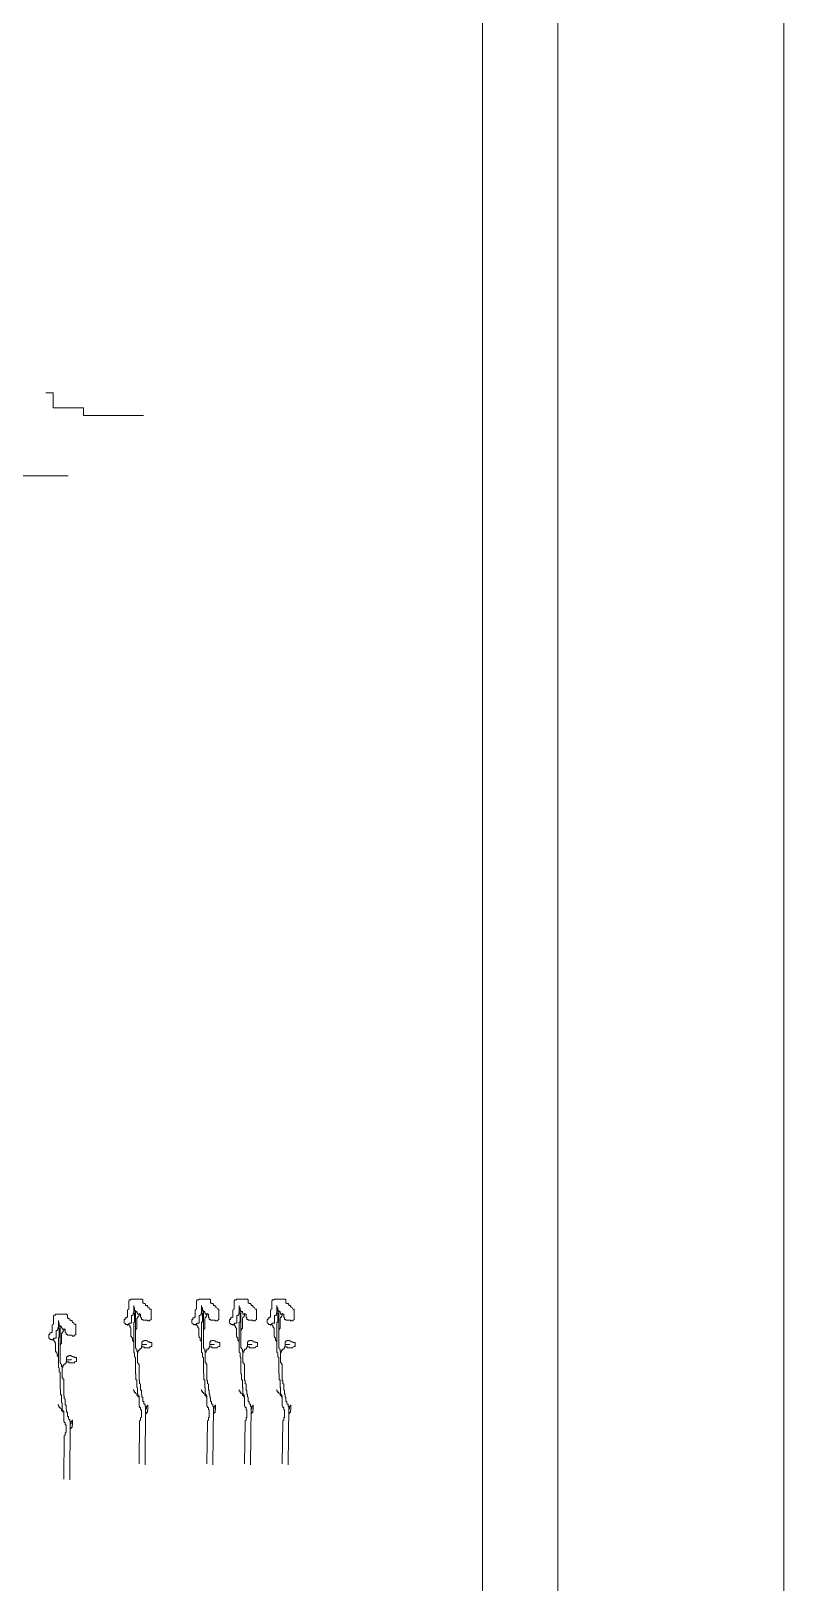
# Model space of a CAD drawing. Header units: millimetres. Extents: x 71641 to 191108, y -23091 to 29972.
# Drawn here: x 158841.3 to 158870.3, y -16706.2 to -16646.5 of the extents above; entities that cross this region are included whole.
import ezdxf

# ---------------------------------------------------------------- set-up
doc = ezdxf.new("R2010")
doc.units = ezdxf.units.MM
doc.layers.add('8', color=8, linetype='Continuous', lineweight=0)

msp = doc.modelspace()

# ---------------------------------------------------------------- linework, layer by layer
at = {"layer": '8'}
for p, q in [((158870.264, -16773.503), (158870.264, -16600.817)), ((158861.567, -16764.806), (158861.567, -16609.514)), ((158858.668, -16761.907), (158858.668, -16612.413)), ((158845.24, -16695.635), (158845.24, -16695.565)), ((158845.275, -16695.67), (158845.24, -16695.635)), ((158845.275, -16695.758), (158845.275, -16695.67)), ((158845.31, -16695.758), (158845.275, -16695.758)), ((158845.31, -16697.195), (158845.31, -16695.758)), ((158847.849, -16695.635), (158847.849, -16695.565)), ((158847.884, -16695.67), (158847.849, -16695.635)), ((158847.884, -16695.758), (158847.884, -16695.67)), ((158847.919, -16695.758), (158847.884, -16695.758)), ((158847.919, -16697.195), (158847.919, -16695.758)), ((158849.298, -16695.635), (158849.298, -16695.565)), ((158849.333, -16695.67), (158849.298, -16695.635)), ((158849.333, -16695.758), (158849.333, -16695.67)), ((158849.368, -16695.758), (158849.333, -16695.758)), ((158849.368, -16697.195), (158849.368, -16695.758)), ((158850.748, -16695.635), (158850.748, -16695.565)), ((158850.783, -16695.67), (158850.748, -16695.635)), ((158850.783, -16695.758), (158850.783, -16695.67)), ((158850.818, -16695.758), (158850.783, -16695.758)), ((158850.818, -16697.195), (158850.818, -16695.758)), ((158842.341, -16696.215), (158842.341, -16696.145)), ((158842.376, -16696.25), (158842.341, -16696.215)), ((158842.376, -16696.338), (158842.376, -16696.25)), ((158842.411, -16696.338), (158842.376, -16696.338)), ((158842.411, -16697.775), (158842.411, -16696.338)), ((158845.047, -16696.301), (158845.012, -16696.301)), ((158845.047, -16696.301), (158845.047, -16696.249)), ((158845.064, -16696.266), (158845.047, -16696.266)), ((158845.047, -16696.266), (158845.047, -16696.301)), ((158845.064, -16696.301), (158845.047, -16696.301)), ((158845.152, -16696.249), (158845.064, -16696.249)), ((158845.064, -16696.249), (158845.064, -16696.266)), ((158845.064, -16696.354), (158845.064, -16696.301)), ((158845.099, -16696.354), (158845.064, -16696.354)), ((158845.099, -16696.424), (158845.099, -16696.354)), ((158845.187, -16695.951), (158845.152, -16695.951)), ((158845.152, -16695.951), (158845.152, -16696.249)), ((158845.222, -16695.933), (158845.187, -16695.933)), ((158845.187, -16695.933), (158845.187, -16695.951)), ((158845.24, -16695.845), (158845.222, -16695.845)), ((158845.222, -16695.845), (158845.222, -16695.933)), ((158845.275, -16695.881), (158845.24, -16695.845)), ((158845.24, -16697.371), (158845.24, -16696.214)), ((158845.24, -16696.214), (158845.275, -16696.214)), ((158845.275, -16696.214), (158845.275, -16695.881)), ((158845.362, -16696.073), (158845.38, -16696.038)), ((158845.362, -16696.442), (158845.362, -16696.073)), ((158845.38, -16696.038), (158845.38, -16696.021)), ((158845.38, -16696.021), (158845.415, -16696.021)), ((158845.415, -16695.986), (158845.45, -16695.951)), ((158845.415, -16696.021), (158845.415, -16695.986)), ((158845.45, -16695.951), (158845.45, -16695.881)), ((158845.45, -16695.881), (158845.468, -16695.881)), ((158847.656, -16696.301), (158847.621, -16696.301)), ((158847.656, -16696.301), (158847.656, -16696.249)), ((158847.673, -16696.266), (158847.656, -16696.266)), ((158847.656, -16696.266), (158847.656, -16696.301)), ((158847.673, -16696.301), (158847.656, -16696.301)), ((158847.761, -16696.249), (158847.673, -16696.249)), ((158847.673, -16696.249), (158847.673, -16696.266)), ((158847.673, -16696.354), (158847.673, -16696.301)), ((158847.708, -16696.354), (158847.673, -16696.354)), ((158847.708, -16696.424), (158847.708, -16696.354)), ((158847.796, -16695.951), (158847.761, -16695.951)), ((158847.761, -16695.951), (158847.761, -16696.249)), ((158847.831, -16695.933), (158847.796, -16695.933)), ((158847.796, -16695.933), (158847.796, -16695.951)), ((158847.849, -16695.845), (158847.831, -16695.845)), ((158847.831, -16695.845), (158847.831, -16695.933)), ((158847.884, -16695.881), (158847.849, -16695.845)), ((158847.849, -16697.371), (158847.849, -16696.214)), ((158847.849, -16696.214), (158847.884, -16696.214)), ((158847.884, -16696.214), (158847.884, -16695.881)), ((158847.971, -16696.073), (158847.989, -16696.038)), ((158847.971, -16696.442), (158847.971, -16696.073)), ((158847.989, -16696.038), (158847.989, -16696.021)), ((158847.989, -16696.021), (158848.024, -16696.021)), ((158848.024, -16695.986), (158848.059, -16695.951)), ((158848.024, -16696.021), (158848.024, -16695.986)), ((158848.059, -16695.951), (158848.059, -16695.881)), ((158848.059, -16695.881), (158848.077, -16695.881)), ((158849.105, -16696.301), (158849.07, -16696.301)), ((158849.105, -16696.301), (158849.105, -16696.249)), ((158849.123, -16696.266), (158849.105, -16696.266)), ((158849.105, -16696.266), (158849.105, -16696.301)), ((158849.123, -16696.301), (158849.105, -16696.301)), ((158849.211, -16696.249), (158849.123, -16696.249)), ((158849.123, -16696.249), (158849.123, -16696.266)), ((158849.123, -16696.354), (158849.123, -16696.301)), ((158849.158, -16696.354), (158849.123, -16696.354)), ((158849.158, -16696.424), (158849.158, -16696.354)), ((158849.246, -16695.951), (158849.211, -16695.951)), ((158849.211, -16695.951), (158849.211, -16696.249)), ((158849.281, -16695.933), (158849.246, -16695.933)), ((158849.246, -16695.933), (158849.246, -16695.951)), ((158849.298, -16695.845), (158849.281, -16695.845)), ((158849.281, -16695.845), (158849.281, -16695.933)), ((158849.333, -16695.881), (158849.298, -16695.845)), ((158849.298, -16697.371), (158849.298, -16696.214)), ((158849.298, -16696.214), (158849.333, -16696.214)), ((158849.333, -16696.214), (158849.333, -16695.881)), ((158849.421, -16696.073), (158849.438, -16696.038)), ((158849.421, -16696.442), (158849.421, -16696.073)), ((158849.438, -16696.038), (158849.438, -16696.021)), ((158849.438, -16696.021), (158849.474, -16696.021)), ((158849.474, -16695.986), (158849.509, -16695.951)), ((158849.474, -16696.021), (158849.474, -16695.986)), ((158849.509, -16695.951), (158849.509, -16695.881)), ((158849.509, -16695.881), (158849.526, -16695.881)), ((158850.555, -16696.301), (158850.52, -16696.301)), ((158850.555, -16696.301), (158850.555, -16696.249)), ((158850.572, -16696.266), (158850.555, -16696.266)), ((158850.555, -16696.266), (158850.555, -16696.301)), ((158850.572, -16696.301), (158850.555, -16696.301)), ((158850.66, -16696.249), (158850.572, -16696.249)), ((158850.572, -16696.249), (158850.572, -16696.266)), ((158850.572, -16696.354), (158850.572, -16696.301)), ((158850.607, -16696.354), (158850.572, -16696.354)), ((158850.607, -16696.424), (158850.607, -16696.354)), ((158850.695, -16695.951), (158850.66, -16695.951)), ((158850.66, -16695.951), (158850.66, -16696.249)), ((158850.73, -16695.933), (158850.695, -16695.933)), ((158850.695, -16695.933), (158850.695, -16695.951)), ((158850.748, -16695.845), (158850.73, -16695.845)), ((158850.73, -16695.845), (158850.73, -16695.933)), ((158850.783, -16695.881), (158850.748, -16695.845)), ((158850.748, -16697.371), (158850.748, -16696.214)), ((158850.748, -16696.214), (158850.783, -16696.214)), ((158850.783, -16696.214), (158850.783, -16695.881)), ((158850.87, -16696.073), (158850.888, -16696.038)), ((158850.87, -16696.442), (158850.87, -16696.073)), ((158850.888, -16696.038), (158850.888, -16696.021)), ((158850.888, -16696.021), (158850.923, -16696.021)), ((158850.923, -16695.986), (158850.958, -16695.951)), ((158850.923, -16696.021), (158850.923, -16695.986)), ((158850.958, -16695.951), (158850.958, -16695.881)), ((158850.958, -16695.881), (158850.976, -16695.881)), ((158842.148, -16696.881), (158842.113, -16696.881)), ((158842.148, -16696.881), (158842.148, -16696.829)), ((158842.165, -16696.846), (158842.148, -16696.846)), ((158842.148, -16696.846), (158842.148, -16696.881)), ((158842.165, -16696.881), (158842.148, -16696.881)), ((158842.253, -16696.829), (158842.165, -16696.829)), ((158842.165, -16696.829), (158842.165, -16696.846)), ((158842.165, -16696.934), (158842.165, -16696.881)), ((158842.2, -16696.934), (158842.165, -16696.934)), ((158842.2, -16697.004), (158842.2, -16696.934)), ((158842.288, -16696.53), (158842.253, -16696.53)), ((158842.253, -16696.53), (158842.253, -16696.829)), ((158842.323, -16696.513), (158842.288, -16696.513)), ((158842.288, -16696.513), (158842.288, -16696.53)), ((158842.341, -16696.425), (158842.323, -16696.425)), ((158842.323, -16696.425), (158842.323, -16696.513)), ((158842.376, -16696.46), (158842.341, -16696.425)), ((158842.341, -16697.951), (158842.341, -16696.793)), ((158842.341, -16696.793), (158842.376, -16696.793)), ((158842.376, -16696.793), (158842.376, -16696.46)), ((158842.463, -16696.653), (158842.481, -16696.618)), ((158842.463, -16697.021), (158842.463, -16696.653)), ((158842.481, -16696.618), (158842.481, -16696.601)), ((158842.481, -16696.601), (158842.516, -16696.601)), ((158842.516, -16696.566), (158842.551, -16696.53)), ((158842.516, -16696.601), (158842.516, -16696.566)), ((158842.551, -16696.53), (158842.551, -16696.46)), ((158842.551, -16696.46), (158842.569, -16696.46)), ((158845.134, -16696.424), (158845.099, -16696.424)), ((158845.134, -16696.757), (158845.134, -16696.424)), ((158845.152, -16696.757), (158845.134, -16696.757)), ((158845.152, -16696.792), (158845.152, -16696.757)), ((158845.187, -16696.827), (158845.152, -16696.792)), ((158845.187, -16696.915), (158845.187, -16696.827)), ((158845.222, -16696.915), (158845.187, -16696.915)), ((158845.222, -16696.968), (158845.222, -16696.915)), ((158845.31, -16696.652), (158845.31, -16696.512)), ((158845.31, -16696.512), (158845.327, -16696.512)), ((158845.327, -16696.477), (158845.362, -16696.442)), ((158845.327, -16696.512), (158845.327, -16696.477)), ((158847.744, -16696.424), (158847.708, -16696.424)), ((158847.744, -16696.757), (158847.744, -16696.424)), ((158847.761, -16696.757), (158847.744, -16696.757)), ((158847.761, -16696.792), (158847.761, -16696.757)), ((158847.796, -16696.827), (158847.761, -16696.792)), ((158847.796, -16696.915), (158847.796, -16696.827)), ((158847.831, -16696.915), (158847.796, -16696.915)), ((158847.831, -16696.968), (158847.831, -16696.915)), ((158847.919, -16696.652), (158847.919, -16696.512)), ((158847.919, -16696.512), (158847.936, -16696.512)), ((158847.936, -16696.477), (158847.971, -16696.442)), ((158847.936, -16696.512), (158847.936, -16696.477)), ((158849.193, -16696.424), (158849.158, -16696.424)), ((158849.193, -16696.757), (158849.193, -16696.424)), ((158849.211, -16696.757), (158849.193, -16696.757)), ((158849.211, -16696.792), (158849.211, -16696.757)), ((158849.246, -16696.827), (158849.211, -16696.792)), ((158849.246, -16696.915), (158849.246, -16696.827)), ((158849.281, -16696.915), (158849.246, -16696.915)), ((158849.281, -16696.968), (158849.281, -16696.915)), ((158849.368, -16696.652), (158849.368, -16696.512)), ((158849.368, -16696.512), (158849.386, -16696.512)), ((158849.386, -16696.477), (158849.421, -16696.442)), ((158849.386, -16696.512), (158849.386, -16696.477)), ((158850.643, -16696.424), (158850.607, -16696.424)), ((158850.643, -16696.757), (158850.643, -16696.424)), ((158850.66, -16696.757), (158850.643, -16696.757)), ((158850.66, -16696.792), (158850.66, -16696.757)), ((158850.695, -16696.827), (158850.66, -16696.792)), ((158850.695, -16696.915), (158850.695, -16696.827)), ((158850.73, -16696.915), (158850.695, -16696.915)), ((158850.73, -16696.968), (158850.73, -16696.915)), ((158850.818, -16696.652), (158850.818, -16696.512)), ((158850.818, -16696.512), (158850.835, -16696.512)), ((158850.835, -16696.477), (158850.87, -16696.442)), ((158850.835, -16696.512), (158850.835, -16696.477)), ((158842.235, -16697.004), (158842.2, -16697.004)), ((158842.235, -16697.337), (158842.235, -16697.004)), ((158842.253, -16697.337), (158842.235, -16697.337)), ((158842.253, -16697.372), (158842.253, -16697.337)), ((158842.288, -16697.407), (158842.253, -16697.372)), ((158842.288, -16697.495), (158842.288, -16697.407)), ((158842.323, -16697.495), (158842.288, -16697.495)), ((158842.323, -16697.547), (158842.323, -16697.495)), ((158842.341, -16697.547), (158842.323, -16697.547)), ((158842.341, -16697.565), (158842.341, -16697.547)), ((158842.411, -16697.232), (158842.411, -16697.091)), ((158842.411, -16697.091), (158842.428, -16697.091)), ((158842.428, -16697.056), (158842.463, -16697.021)), ((158842.428, -16697.091), (158842.428, -16697.056)), ((158845.24, -16696.968), (158845.222, -16696.968)), ((158845.24, -16696.985), (158845.24, -16696.968)), ((158845.275, -16697.388), (158845.24, -16697.371)), ((158845.275, -16697.546), (158845.275, -16697.388)), ((158845.31, -16697.564), (158845.275, -16697.546)), ((158845.327, -16697.195), (158845.31, -16697.195)), ((158845.327, -16697.231), (158845.327, -16697.195)), ((158845.362, -16697.248), (158845.327, -16697.231)), ((158845.362, -16697.336), (158845.362, -16697.248)), ((158845.38, -16697.336), (158845.362, -16697.336)), ((158845.38, -16697.774), (158845.38, -16697.336)), ((158845.415, -16697.371), (158845.415, -16697.301)), ((158845.415, -16697.301), (158845.45, -16697.301)), ((158845.45, -16697.301), (158845.45, -16697.248)), ((158845.45, -16697.248), (158845.503, -16697.248)), ((158845.503, -16697.231), (158845.538, -16697.195)), ((158845.503, -16697.248), (158845.503, -16697.231)), ((158845.538, -16697.16), (158845.555, -16697.143)), ((158845.538, -16697.195), (158845.538, -16697.16)), ((158845.555, -16697.143), (158845.555, -16697.073)), ((158845.555, -16697.073), (158845.731, -16697.073)), ((158845.731, -16697.073), (158845.731, -16697.055)), ((158847.849, -16696.968), (158847.831, -16696.968)), ((158847.849, -16696.985), (158847.849, -16696.968)), ((158847.884, -16697.388), (158847.849, -16697.371)), ((158847.884, -16697.546), (158847.884, -16697.388)), ((158847.919, -16697.564), (158847.884, -16697.546)), ((158847.936, -16697.195), (158847.919, -16697.195)), ((158847.936, -16697.231), (158847.936, -16697.195)), ((158847.971, -16697.248), (158847.936, -16697.231)), ((158847.971, -16697.336), (158847.971, -16697.248)), ((158847.989, -16697.336), (158847.971, -16697.336)), ((158847.989, -16697.774), (158847.989, -16697.336)), ((158848.024, -16697.371), (158848.024, -16697.301)), ((158848.024, -16697.301), (158848.059, -16697.301)), ((158848.059, -16697.301), (158848.059, -16697.248)), ((158848.059, -16697.248), (158848.112, -16697.248)), ((158848.112, -16697.231), (158848.147, -16697.195)), ((158848.112, -16697.248), (158848.112, -16697.231)), ((158848.147, -16697.16), (158848.164, -16697.143)), ((158848.147, -16697.195), (158848.147, -16697.16)), ((158848.164, -16697.143), (158848.164, -16697.073)), ((158848.164, -16697.073), (158848.34, -16697.073)), ((158848.34, -16697.073), (158848.34, -16697.055)), ((158849.298, -16696.968), (158849.281, -16696.968)), ((158849.298, -16696.985), (158849.298, -16696.968)), ((158849.333, -16697.388), (158849.298, -16697.371)), ((158849.333, -16697.546), (158849.333, -16697.388)), ((158849.368, -16697.564), (158849.333, -16697.546)), ((158849.386, -16697.195), (158849.368, -16697.195)), ((158849.386, -16697.231), (158849.386, -16697.195)), ((158849.421, -16697.248), (158849.386, -16697.231)), ((158849.421, -16697.336), (158849.421, -16697.248)), ((158849.438, -16697.336), (158849.421, -16697.336)), ((158849.438, -16697.774), (158849.438, -16697.336)), ((158849.474, -16697.371), (158849.474, -16697.301)), ((158849.474, -16697.301), (158849.509, -16697.301)), ((158849.509, -16697.301), (158849.509, -16697.248)), ((158849.509, -16697.248), (158849.561, -16697.248)), ((158849.561, -16697.231), (158849.596, -16697.195)), ((158849.561, -16697.248), (158849.561, -16697.231)), ((158849.596, -16697.16), (158849.614, -16697.143)), ((158849.596, -16697.195), (158849.596, -16697.16)), ((158849.614, -16697.143), (158849.614, -16697.073)), ((158849.614, -16697.073), (158849.789, -16697.073)), ((158849.789, -16697.073), (158849.789, -16697.055)), ((158850.748, -16696.968), (158850.73, -16696.968)), ((158850.748, -16696.985), (158850.748, -16696.968)), ((158850.783, -16697.388), (158850.748, -16697.371)), ((158850.783, -16697.546), (158850.783, -16697.388)), ((158850.818, -16697.564), (158850.783, -16697.546)), ((158850.835, -16697.195), (158850.818, -16697.195)), ((158850.835, -16697.231), (158850.835, -16697.195)), ((158850.87, -16697.248), (158850.835, -16697.231)), ((158850.87, -16697.336), (158850.87, -16697.248)), ((158850.888, -16697.336), (158850.87, -16697.336)), ((158850.888, -16697.774), (158850.888, -16697.336)), ((158850.923, -16697.371), (158850.923, -16697.301)), ((158850.923, -16697.301), (158850.958, -16697.301)), ((158850.958, -16697.301), (158850.958, -16697.248)), ((158850.958, -16697.248), (158851.011, -16697.248)), ((158851.011, -16697.231), (158851.046, -16697.195)), ((158851.011, -16697.248), (158851.011, -16697.231)), ((158851.046, -16697.16), (158851.063, -16697.143)), ((158851.046, -16697.195), (158851.046, -16697.16)), ((158851.063, -16697.143), (158851.063, -16697.073)), ((158851.063, -16697.073), (158851.239, -16697.073)), ((158851.239, -16697.073), (158851.239, -16697.055)), ((158842.376, -16697.968), (158842.341, -16697.951)), ((158842.376, -16698.126), (158842.376, -16697.968)), ((158842.411, -16698.143), (158842.376, -16698.126)), ((158842.428, -16697.775), (158842.411, -16697.775)), ((158842.411, -16698.775), (158842.411, -16698.143)), ((158842.428, -16697.81), (158842.428, -16697.775)), ((158842.463, -16697.828), (158842.428, -16697.81)), ((158842.463, -16697.916), (158842.463, -16697.828)), ((158842.481, -16697.916), (158842.463, -16697.916)), ((158842.481, -16698.354), (158842.481, -16697.916)), ((158842.516, -16697.951), (158842.516, -16697.88)), ((158842.516, -16697.88), (158842.551, -16697.88)), ((158842.551, -16697.88), (158842.551, -16697.828)), ((158842.551, -16697.828), (158842.604, -16697.828)), ((158842.604, -16697.81), (158842.639, -16697.775)), ((158842.604, -16697.828), (158842.604, -16697.81)), ((158842.639, -16697.74), (158842.656, -16697.723)), ((158842.639, -16697.775), (158842.639, -16697.74)), ((158842.656, -16697.723), (158842.656, -16697.653)), ((158842.656, -16697.653), (158842.832, -16697.653)), ((158842.832, -16697.653), (158842.832, -16697.635)), ((158845.31, -16698.195), (158845.31, -16697.564)), ((158845.415, -16697.774), (158845.38, -16697.774)), ((158845.415, -16697.827), (158845.415, -16697.774)), ((158845.45, -16697.827), (158845.415, -16697.827)), ((158845.45, -16698.458), (158845.45, -16697.827)), ((158847.919, -16698.195), (158847.919, -16697.564)), ((158848.024, -16697.774), (158847.989, -16697.774)), ((158848.024, -16697.827), (158848.024, -16697.774)), ((158848.059, -16697.827), (158848.024, -16697.827)), ((158848.059, -16698.458), (158848.059, -16697.827)), ((158849.368, -16698.195), (158849.368, -16697.564)), ((158849.474, -16697.774), (158849.438, -16697.774)), ((158849.474, -16697.827), (158849.474, -16697.774)), ((158849.509, -16697.827), (158849.474, -16697.827)), ((158849.509, -16698.458), (158849.509, -16697.827)), ((158850.818, -16698.195), (158850.818, -16697.564)), ((158850.923, -16697.774), (158850.888, -16697.774)), ((158850.923, -16697.827), (158850.923, -16697.774)), ((158850.958, -16697.827), (158850.923, -16697.827)), ((158850.958, -16698.458), (158850.958, -16697.827)), ((158842.516, -16698.354), (158842.481, -16698.354)), ((158842.516, -16698.406), (158842.516, -16698.354)), ((158842.551, -16698.406), (158842.516, -16698.406)), ((158842.551, -16699.038), (158842.551, -16698.406)), ((158845.327, -16698.195), (158845.31, -16698.195)), ((158845.327, -16698.423), (158845.327, -16698.195)), ((158845.362, -16698.423), (158845.327, -16698.423)), ((158845.362, -16698.721), (158845.362, -16698.423)), ((158845.38, -16698.738), (158845.362, -16698.721)), ((158845.38, -16698.949), (158845.38, -16698.738)), ((158845.468, -16698.458), (158845.45, -16698.458)), ((158845.468, -16698.563), (158845.468, -16698.458)), ((158845.503, -16698.598), (158845.468, -16698.563)), ((158845.503, -16698.826), (158845.503, -16698.598)), ((158847.936, -16698.195), (158847.919, -16698.195)), ((158847.936, -16698.423), (158847.936, -16698.195)), ((158847.971, -16698.423), (158847.936, -16698.423)), ((158847.971, -16698.721), (158847.971, -16698.423)), ((158847.989, -16698.738), (158847.971, -16698.721)), ((158847.989, -16698.949), (158847.989, -16698.738)), ((158848.077, -16698.458), (158848.059, -16698.458)), ((158848.077, -16698.563), (158848.077, -16698.458)), ((158848.112, -16698.598), (158848.077, -16698.563)), ((158848.112, -16698.826), (158848.112, -16698.598)), ((158849.386, -16698.195), (158849.368, -16698.195)), ((158849.386, -16698.423), (158849.386, -16698.195)), ((158849.421, -16698.423), (158849.386, -16698.423)), ((158849.421, -16698.721), (158849.421, -16698.423)), ((158849.438, -16698.738), (158849.421, -16698.721)), ((158849.438, -16698.949), (158849.438, -16698.738)), ((158849.526, -16698.458), (158849.509, -16698.458)), ((158849.526, -16698.563), (158849.526, -16698.458)), ((158849.561, -16698.598), (158849.526, -16698.563)), ((158849.561, -16698.826), (158849.561, -16698.598)), ((158850.835, -16698.195), (158850.818, -16698.195)), ((158850.835, -16698.423), (158850.835, -16698.195)), ((158850.87, -16698.423), (158850.835, -16698.423)), ((158850.87, -16698.721), (158850.87, -16698.423)), ((158850.888, -16698.738), (158850.87, -16698.721)), ((158850.888, -16698.949), (158850.888, -16698.738)), ((158850.976, -16698.458), (158850.958, -16698.458)), ((158850.976, -16698.563), (158850.976, -16698.458)), ((158851.011, -16698.598), (158850.976, -16698.563)), ((158851.011, -16698.826), (158851.011, -16698.598)), ((158842.428, -16698.775), (158842.411, -16698.775)), ((158842.428, -16699.003), (158842.428, -16698.775)), ((158842.463, -16699.003), (158842.428, -16699.003)), ((158842.463, -16699.301), (158842.463, -16699.003)), ((158842.481, -16699.318), (158842.463, -16699.301)), ((158842.481, -16699.529), (158842.481, -16699.318)), ((158842.569, -16699.038), (158842.551, -16699.038)), ((158842.569, -16699.143), (158842.569, -16699.038)), ((158842.604, -16699.178), (158842.569, -16699.143)), ((158842.604, -16699.406), (158842.604, -16699.178)), ((158845.24, -16698.809), (158845.222, -16698.809)), ((158845.24, -16698.861), (158845.24, -16698.809)), ((158845.275, -16698.861), (158845.24, -16698.861)), ((158845.275, -16698.914), (158845.275, -16698.861)), ((158845.31, -16698.914), (158845.275, -16698.914)), ((158845.31, -16698.949), (158845.31, -16698.914)), ((158845.327, -16698.949), (158845.31, -16698.949)), ((158845.362, -16698.966), (158845.327, -16698.949)), ((158845.362, -16699.036), (158845.362, -16698.966)), ((158845.38, -16699.036), (158845.362, -16699.036)), ((158845.415, -16699.001), (158845.38, -16698.949)), ((158845.415, -16699.054), (158845.38, -16699.036)), ((158845.415, -16699.036), (158845.415, -16699.001)), ((158845.45, -16699.054), (158845.415, -16699.036)), ((158845.415, -16699.089), (158845.415, -16699.054)), ((158845.45, -16699.44), (158845.45, -16699.054)), ((158845.538, -16698.826), (158845.503, -16698.826)), ((158845.538, -16698.966), (158845.538, -16698.826)), ((158845.555, -16699.001), (158845.538, -16698.966)), ((158845.555, -16699.089), (158845.555, -16699.001)), ((158845.59, -16699.089), (158845.555, -16699.089)), ((158845.59, -16699.264), (158845.59, -16699.089)), ((158845.625, -16699.264), (158845.59, -16699.264)), ((158845.625, -16699.352), (158845.625, -16699.264)), ((158847.849, -16698.809), (158847.831, -16698.809)), ((158847.849, -16698.861), (158847.849, -16698.809)), ((158847.884, -16698.861), (158847.849, -16698.861)), ((158847.884, -16698.914), (158847.884, -16698.861)), ((158847.919, -16698.914), (158847.884, -16698.914)), ((158847.919, -16698.949), (158847.919, -16698.914)), ((158847.936, -16698.949), (158847.919, -16698.949)), ((158847.971, -16698.966), (158847.936, -16698.949)), ((158847.971, -16699.036), (158847.971, -16698.966)), ((158847.989, -16699.036), (158847.971, -16699.036)), ((158848.024, -16699.001), (158847.989, -16698.949)), ((158848.024, -16699.054), (158847.989, -16699.036)), ((158848.024, -16699.036), (158848.024, -16699.001)), ((158848.059, -16699.054), (158848.024, -16699.036)), ((158848.024, -16699.089), (158848.024, -16699.054)), ((158848.059, -16699.44), (158848.059, -16699.054)), ((158848.147, -16698.826), (158848.112, -16698.826)), ((158848.147, -16698.966), (158848.147, -16698.826)), ((158848.164, -16699.001), (158848.147, -16698.966)), ((158848.164, -16699.089), (158848.164, -16699.001)), ((158848.199, -16699.089), (158848.164, -16699.089)), ((158848.199, -16699.264), (158848.199, -16699.089)), ((158848.234, -16699.264), (158848.199, -16699.264)), ((158848.234, -16699.352), (158848.234, -16699.264)), ((158849.298, -16698.809), (158849.281, -16698.809)), ((158849.298, -16698.861), (158849.298, -16698.809)), ((158849.333, -16698.861), (158849.298, -16698.861)), ((158849.333, -16698.914), (158849.333, -16698.861)), ((158849.368, -16698.914), (158849.333, -16698.914)), ((158849.368, -16698.949), (158849.368, -16698.914)), ((158849.386, -16698.949), (158849.368, -16698.949)), ((158849.421, -16698.966), (158849.386, -16698.949)), ((158849.421, -16699.036), (158849.421, -16698.966)), ((158849.438, -16699.036), (158849.421, -16699.036)), ((158849.474, -16699.001), (158849.438, -16698.949)), ((158849.474, -16699.054), (158849.438, -16699.036)), ((158849.474, -16699.036), (158849.474, -16699.001)), ((158849.509, -16699.054), (158849.474, -16699.036)), ((158849.474, -16699.089), (158849.474, -16699.054)), ((158849.509, -16699.44), (158849.509, -16699.054)), ((158849.596, -16698.826), (158849.561, -16698.826)), ((158849.596, -16698.966), (158849.596, -16698.826)), ((158849.614, -16699.001), (158849.596, -16698.966)), ((158849.614, -16699.089), (158849.614, -16699.001)), ((158849.649, -16699.089), (158849.614, -16699.089)), ((158849.649, -16699.264), (158849.649, -16699.089)), ((158849.684, -16699.264), (158849.649, -16699.264)), ((158849.684, -16699.352), (158849.684, -16699.264)), ((158850.748, -16698.809), (158850.73, -16698.809)), ((158850.748, -16698.861), (158850.748, -16698.809)), ((158850.783, -16698.861), (158850.748, -16698.861)), ((158850.783, -16698.914), (158850.783, -16698.861)), ((158850.818, -16698.914), (158850.783, -16698.914)), ((158850.818, -16698.949), (158850.818, -16698.914)), ((158850.835, -16698.949), (158850.818, -16698.949)), ((158850.87, -16698.966), (158850.835, -16698.949)), ((158850.87, -16699.036), (158850.87, -16698.966)), ((158850.888, -16699.036), (158850.87, -16699.036)), ((158850.923, -16699.001), (158850.888, -16698.949)), ((158850.923, -16699.054), (158850.888, -16699.036)), ((158850.923, -16699.036), (158850.923, -16699.001)), ((158850.958, -16699.054), (158850.923, -16699.036)), ((158850.923, -16699.089), (158850.923, -16699.054)), ((158850.958, -16699.44), (158850.958, -16699.054)), ((158851.046, -16698.826), (158851.011, -16698.826)), ((158851.046, -16698.966), (158851.046, -16698.826)), ((158851.063, -16699.001), (158851.046, -16698.966)), ((158851.063, -16699.089), (158851.063, -16699.001)), ((158851.098, -16699.089), (158851.063, -16699.089)), ((158851.098, -16699.264), (158851.098, -16699.089)), ((158851.133, -16699.264), (158851.098, -16699.264)), ((158851.133, -16699.352), (158851.133, -16699.264)), ((158842.341, -16699.388), (158842.323, -16699.388)), ((158842.341, -16699.441), (158842.341, -16699.388)), ((158842.376, -16699.441), (158842.341, -16699.441)), ((158842.376, -16699.494), (158842.376, -16699.441)), ((158842.411, -16699.494), (158842.376, -16699.494)), ((158842.411, -16699.529), (158842.411, -16699.494)), ((158842.428, -16699.529), (158842.411, -16699.529)), ((158842.463, -16699.546), (158842.428, -16699.529)), ((158842.463, -16699.616), (158842.463, -16699.546)), ((158842.481, -16699.616), (158842.463, -16699.616)), ((158842.516, -16699.581), (158842.481, -16699.529)), ((158842.516, -16699.634), (158842.481, -16699.616)), ((158842.516, -16699.616), (158842.516, -16699.581)), ((158842.551, -16699.634), (158842.516, -16699.616)), ((158842.516, -16699.669), (158842.516, -16699.634)), ((158842.551, -16700.02), (158842.551, -16699.634)), ((158842.639, -16699.406), (158842.604, -16699.406)), ((158842.639, -16699.546), (158842.639, -16699.406)), ((158842.656, -16699.581), (158842.639, -16699.546)), ((158842.656, -16699.669), (158842.656, -16699.581)), ((158842.691, -16699.669), (158842.656, -16699.669)), ((158842.691, -16699.844), (158842.691, -16699.669)), ((158842.726, -16699.844), (158842.691, -16699.844)), ((158842.726, -16699.932), (158842.726, -16699.844)), ((158842.744, -16699.932), (158842.726, -16699.932)), ((158842.744, -16699.949), (158842.744, -16699.932)), ((158845.468, -16699.457), (158845.45, -16699.44)), ((158845.468, -16699.492), (158845.468, -16699.457)), ((158845.503, -16699.492), (158845.468, -16699.492)), ((158845.503, -16699.58), (158845.503, -16699.492)), ((158845.538, -16699.58), (158845.503, -16699.58)), ((158845.503, -16699.896), (158845.538, -16699.861)), ((158845.503, -16699.983), (158845.503, -16699.896)), ((158845.538, -16699.861), (158845.538, -16699.58)), ((158845.643, -16699.352), (158845.625, -16699.352)), ((158845.643, -16699.37), (158845.643, -16699.352)), ((158845.678, -16699.37), (158845.643, -16699.37)), ((158845.678, -16699.457), (158845.678, -16699.37)), ((158845.678, -16701.702), (158845.695, -16699.457)), ((158845.695, -16699.457), (158845.678, -16699.457)), ((158845.695, -16699.545), (158845.731, -16699.545)), ((158845.731, -16699.72), (158845.695, -16699.72)), ((158845.695, -16699.72), (158845.695, -16699.755)), ((158845.731, -16699.545), (158845.731, -16699.44)), ((158845.731, -16699.44), (158845.766, -16699.44)), ((158845.766, -16699.685), (158845.731, -16699.685)), ((158845.731, -16699.685), (158845.731, -16699.72)), ((158845.766, -16699.44), (158845.766, -16699.405)), ((158845.766, -16699.405), (158845.783, -16699.405)), ((158845.783, -16699.598), (158845.766, -16699.598)), ((158845.766, -16699.598), (158845.766, -16699.685)), ((158845.783, -16699.405), (158845.783, -16699.598)), ((158848.077, -16699.457), (158848.059, -16699.44)), ((158848.077, -16699.492), (158848.077, -16699.457)), ((158848.112, -16699.492), (158848.077, -16699.492)), ((158848.112, -16699.58), (158848.112, -16699.492)), ((158848.147, -16699.58), (158848.112, -16699.58)), ((158848.112, -16699.896), (158848.147, -16699.861)), ((158848.112, -16699.983), (158848.112, -16699.896)), ((158848.147, -16699.861), (158848.147, -16699.58)), ((158848.252, -16699.352), (158848.234, -16699.352)), ((158848.252, -16699.37), (158848.252, -16699.352)), ((158848.287, -16699.37), (158848.252, -16699.37)), ((158848.287, -16699.457), (158848.287, -16699.37)), ((158848.287, -16701.702), (158848.305, -16699.457)), ((158848.305, -16699.457), (158848.287, -16699.457)), ((158848.305, -16699.545), (158848.34, -16699.545)), ((158848.34, -16699.72), (158848.305, -16699.72)), ((158848.305, -16699.72), (158848.305, -16699.755)), ((158848.34, -16699.545), (158848.34, -16699.44)), ((158848.34, -16699.44), (158848.375, -16699.44)), ((158848.375, -16699.685), (158848.34, -16699.685)), ((158848.34, -16699.685), (158848.34, -16699.72)), ((158848.375, -16699.44), (158848.375, -16699.405)), ((158848.375, -16699.405), (158848.392, -16699.405)), ((158848.392, -16699.598), (158848.375, -16699.598)), ((158848.375, -16699.598), (158848.375, -16699.685)), ((158848.392, -16699.405), (158848.392, -16699.598)), ((158849.526, -16699.457), (158849.509, -16699.44)), ((158849.526, -16699.492), (158849.526, -16699.457)), ((158849.561, -16699.492), (158849.526, -16699.492)), ((158849.561, -16699.58), (158849.561, -16699.492)), ((158849.596, -16699.58), (158849.561, -16699.58)), ((158849.561, -16699.896), (158849.596, -16699.861)), ((158849.561, -16699.983), (158849.561, -16699.896)), ((158849.596, -16699.861), (158849.596, -16699.58)), ((158849.701, -16699.352), (158849.684, -16699.352)), ((158849.701, -16699.37), (158849.701, -16699.352)), ((158849.737, -16699.37), (158849.701, -16699.37)), ((158849.737, -16699.457), (158849.737, -16699.37)), ((158849.737, -16701.702), (158849.754, -16699.457)), ((158849.754, -16699.457), (158849.737, -16699.457)), ((158849.754, -16699.545), (158849.789, -16699.545)), ((158849.789, -16699.72), (158849.754, -16699.72)), ((158849.754, -16699.72), (158849.754, -16699.755)), ((158849.789, -16699.545), (158849.789, -16699.44)), ((158849.789, -16699.44), (158849.824, -16699.44)), ((158849.824, -16699.685), (158849.789, -16699.685)), ((158849.789, -16699.685), (158849.789, -16699.72)), ((158849.824, -16699.44), (158849.824, -16699.405)), ((158849.824, -16699.405), (158849.842, -16699.405)), ((158849.842, -16699.598), (158849.824, -16699.598)), ((158849.824, -16699.598), (158849.824, -16699.685)), ((158849.842, -16699.405), (158849.842, -16699.598)), ((158850.976, -16699.457), (158850.958, -16699.44)), ((158850.976, -16699.492), (158850.976, -16699.457)), ((158851.011, -16699.492), (158850.976, -16699.492)), ((158851.011, -16699.58), (158851.011, -16699.492)), ((158851.046, -16699.58), (158851.011, -16699.58)), ((158851.011, -16699.896), (158851.046, -16699.861)), ((158851.011, -16699.983), (158851.011, -16699.896)), ((158851.046, -16699.861), (158851.046, -16699.58)), ((158851.151, -16699.352), (158851.133, -16699.352)), ((158851.151, -16699.37), (158851.151, -16699.352)), ((158851.186, -16699.37), (158851.151, -16699.37)), ((158851.186, -16699.457), (158851.186, -16699.37)), ((158851.186, -16701.702), (158851.204, -16699.457)), ((158851.204, -16699.457), (158851.186, -16699.457)), ((158851.204, -16699.545), (158851.239, -16699.545)), ((158851.239, -16699.72), (158851.204, -16699.72)), ((158851.204, -16699.72), (158851.204, -16699.755)), ((158851.239, -16699.545), (158851.239, -16699.44)), ((158851.239, -16699.44), (158851.274, -16699.44)), ((158851.274, -16699.685), (158851.239, -16699.685)), ((158851.239, -16699.685), (158851.239, -16699.72)), ((158851.274, -16699.44), (158851.274, -16699.405)), ((158851.274, -16699.405), (158851.291, -16699.405)), ((158851.291, -16699.598), (158851.274, -16699.598)), ((158851.274, -16699.598), (158851.274, -16699.685)), ((158851.291, -16699.405), (158851.291, -16699.598)), ((158842.569, -16700.037), (158842.551, -16700.02)), ((158842.569, -16700.072), (158842.569, -16700.037)), ((158842.604, -16700.072), (158842.569, -16700.072)), ((158842.604, -16700.16), (158842.604, -16700.072)), ((158842.639, -16700.16), (158842.604, -16700.16)), ((158842.604, -16700.475), (158842.639, -16700.44)), ((158842.604, -16700.563), (158842.604, -16700.475)), ((158842.639, -16700.44), (158842.639, -16700.16)), ((158842.779, -16699.949), (158842.744, -16699.949)), ((158842.779, -16700.037), (158842.779, -16699.949)), ((158842.779, -16702.281), (158842.796, -16700.037)), ((158842.796, -16700.037), (158842.779, -16700.037)), ((158842.796, -16700.125), (158842.832, -16700.125)), ((158842.832, -16700.3), (158842.796, -16700.3)), ((158842.796, -16700.3), (158842.796, -16700.335)), ((158842.832, -16700.125), (158842.832, -16700.02)), ((158842.832, -16700.02), (158842.867, -16700.02)), ((158842.867, -16700.265), (158842.832, -16700.265)), ((158842.832, -16700.265), (158842.832, -16700.3)), ((158842.867, -16700.02), (158842.867, -16699.984)), ((158842.867, -16699.984), (158842.884, -16699.984)), ((158842.884, -16700.177), (158842.867, -16700.177)), ((158842.867, -16700.177), (158842.867, -16700.265)), ((158842.884, -16699.984), (158842.884, -16700.177)), ((158845.45, -16701.666), (158845.468, -16700.001)), ((158845.468, -16700.001), (158845.503, -16699.983)), ((158848.059, -16701.666), (158848.077, -16700.001)), ((158848.077, -16700.001), (158848.112, -16699.983)), ((158849.509, -16701.666), (158849.526, -16700.001)), ((158849.526, -16700.001), (158849.561, -16699.983)), ((158850.958, -16701.666), (158850.976, -16700.001)), ((158850.976, -16700.001), (158851.011, -16699.983)), ((158842.551, -16702.246), (158842.569, -16700.581)), ((158842.569, -16700.581), (158842.604, -16700.563))]:
    msp.add_line(p, q, dxfattribs=at)
for points in [[(158841.853, -16660.442), (158842.143, -16660.442), (158842.143, -16661.021), (158843.303, -16661.021), (158843.303, -16661.311), (158845.622, -16661.311)], [(158838.954, -16662.761), (158839.244, -16662.761), (158839.244, -16663.341), (158840.404, -16663.341), (158840.404, -16663.63), (158842.723, -16663.63)], [(158844.994, -16696.336), (158844.994, -16696.301), (158844.924, -16696.301), (158844.924, -16696.266), (158844.906, -16696.266), (158844.871, -16696.249), (158844.871, -16696.108), (158844.906, -16696.108), (158844.906, -16696.038), (158844.959, -16696.038), (158844.959, -16696.021), (158844.994, -16696.021), (158844.994, -16695.758), (158845.012, -16695.723), (158845.047, -16695.705), (158845.047, -16695.39), (158845.064, -16695.39), (158845.064, -16695.355), (158845.134, -16695.355), (158845.134, -16695.319), (158845.555, -16695.319), (158845.59, -16695.355), (158845.59, -16695.477), (158845.625, -16695.477), (158845.625, -16695.495), (158845.678, -16695.495), (158845.695, -16695.53), (158845.695, -16695.565), (158845.766, -16695.565), (158845.766, -16695.618), (158845.783, -16695.618), (158845.783, -16695.635), (158845.818, -16695.635), (158845.853, -16695.705), (158845.906, -16695.705), (158845.906, -16696.108), (158845.871, -16696.126), (158845.853, -16696.126), (158845.853, -16696.161), (158845.766, -16696.161), (158845.766, -16696.126), (158845.59, -16696.126), (158845.59, -16696.108), (158845.538, -16696.108), (158845.538, -16696.038), (158845.503, -16696.021), (158845.503, -16695.898), (158845.38, -16695.898), (158845.38, -16695.845), (158845.362, -16695.845), (158845.362, -16695.793), (158845.31, -16695.793), (158845.275, -16695.81), (158845.24, -16695.81), (158845.24, -16695.845), (158845.24, -16695.582)], [(158847.603, -16696.336), (158847.603, -16696.301), (158847.533, -16696.301), (158847.533, -16696.266), (158847.516, -16696.266), (158847.481, -16696.249), (158847.481, -16696.108), (158847.516, -16696.108), (158847.516, -16696.038), (158847.568, -16696.038), (158847.568, -16696.021), (158847.603, -16696.021), (158847.603, -16695.758), (158847.621, -16695.723), (158847.656, -16695.705), (158847.656, -16695.39), (158847.673, -16695.39), (158847.673, -16695.355), (158847.744, -16695.355), (158847.744, -16695.319), (158848.164, -16695.319), (158848.199, -16695.355), (158848.199, -16695.477), (158848.234, -16695.477), (158848.234, -16695.495), (158848.287, -16695.495), (158848.305, -16695.53), (158848.305, -16695.565), (158848.375, -16695.565), (158848.375, -16695.618), (158848.392, -16695.618), (158848.392, -16695.635), (158848.427, -16695.635), (158848.462, -16695.705), (158848.515, -16695.705), (158848.515, -16696.108), (158848.48, -16696.126), (158848.462, -16696.126), (158848.462, -16696.161), (158848.375, -16696.161), (158848.375, -16696.126), (158848.199, -16696.126), (158848.199, -16696.108), (158848.147, -16696.108), (158848.147, -16696.038), (158848.112, -16696.021), (158848.112, -16695.898), (158847.989, -16695.898), (158847.989, -16695.845), (158847.971, -16695.845), (158847.971, -16695.793), (158847.919, -16695.793), (158847.884, -16695.81), (158847.849, -16695.81), (158847.849, -16695.845), (158847.849, -16695.582)], [(158849.053, -16696.336), (158849.053, -16696.301), (158848.983, -16696.301), (158848.983, -16696.266), (158848.965, -16696.266), (158848.93, -16696.249), (158848.93, -16696.108), (158848.965, -16696.108), (158848.965, -16696.038), (158849.018, -16696.038), (158849.018, -16696.021), (158849.053, -16696.021), (158849.053, -16695.758), (158849.07, -16695.723), (158849.105, -16695.705), (158849.105, -16695.39), (158849.123, -16695.39), (158849.123, -16695.355), (158849.193, -16695.355), (158849.193, -16695.319), (158849.614, -16695.319), (158849.649, -16695.355), (158849.649, -16695.477), (158849.684, -16695.477), (158849.684, -16695.495), (158849.737, -16695.495), (158849.754, -16695.53), (158849.754, -16695.565), (158849.824, -16695.565), (158849.824, -16695.618), (158849.842, -16695.618), (158849.842, -16695.635), (158849.877, -16695.635), (158849.912, -16695.705), (158849.964, -16695.705), (158849.964, -16696.108), (158849.929, -16696.126), (158849.912, -16696.126), (158849.912, -16696.161), (158849.824, -16696.161), (158849.824, -16696.126), (158849.649, -16696.126), (158849.649, -16696.108), (158849.596, -16696.108), (158849.596, -16696.038), (158849.561, -16696.021), (158849.561, -16695.898), (158849.438, -16695.898), (158849.438, -16695.845), (158849.421, -16695.845), (158849.421, -16695.793), (158849.368, -16695.793), (158849.333, -16695.81), (158849.298, -16695.81), (158849.298, -16695.845), (158849.298, -16695.582)], [(158850.502, -16696.336), (158850.502, -16696.301), (158850.432, -16696.301), (158850.432, -16696.266), (158850.415, -16696.266), (158850.38, -16696.249), (158850.38, -16696.108), (158850.415, -16696.108), (158850.415, -16696.038), (158850.467, -16696.038), (158850.467, -16696.021), (158850.502, -16696.021), (158850.502, -16695.758), (158850.52, -16695.723), (158850.555, -16695.705), (158850.555, -16695.39), (158850.572, -16695.39), (158850.572, -16695.355), (158850.643, -16695.355), (158850.643, -16695.319), (158851.063, -16695.319), (158851.098, -16695.355), (158851.098, -16695.477), (158851.133, -16695.477), (158851.133, -16695.495), (158851.186, -16695.495), (158851.204, -16695.53), (158851.204, -16695.565), (158851.274, -16695.565), (158851.274, -16695.618), (158851.291, -16695.618), (158851.291, -16695.635), (158851.326, -16695.635), (158851.361, -16695.705), (158851.414, -16695.705), (158851.414, -16696.108), (158851.379, -16696.126), (158851.361, -16696.126), (158851.361, -16696.161), (158851.274, -16696.161), (158851.274, -16696.126), (158851.098, -16696.126), (158851.098, -16696.108), (158851.046, -16696.108), (158851.046, -16696.038), (158851.011, -16696.021), (158851.011, -16695.898), (158850.888, -16695.898), (158850.888, -16695.845), (158850.87, -16695.845), (158850.87, -16695.793), (158850.818, -16695.793), (158850.783, -16695.81), (158850.748, -16695.81), (158850.748, -16695.845), (158850.748, -16695.582)], [(158842.095, -16696.916), (158842.095, -16696.881), (158842.025, -16696.881), (158842.025, -16696.846), (158842.007, -16696.846), (158841.972, -16696.829), (158841.972, -16696.688), (158842.007, -16696.688), (158842.007, -16696.618), (158842.06, -16696.618), (158842.06, -16696.601), (158842.095, -16696.601), (158842.095, -16696.338), (158842.113, -16696.303), (158842.148, -16696.285), (158842.148, -16695.969), (158842.165, -16695.969), (158842.165, -16695.934), (158842.235, -16695.934), (158842.235, -16695.899), (158842.656, -16695.899), (158842.691, -16695.934), (158842.691, -16696.057), (158842.726, -16696.057), (158842.726, -16696.075), (158842.779, -16696.075), (158842.796, -16696.11), (158842.796, -16696.145), (158842.867, -16696.145), (158842.867, -16696.197), (158842.884, -16696.197), (158842.884, -16696.215), (158842.919, -16696.215), (158842.954, -16696.285), (158843.007, -16696.285), (158843.007, -16696.688), (158842.972, -16696.706), (158842.954, -16696.706), (158842.954, -16696.741), (158842.867, -16696.741), (158842.867, -16696.706), (158842.691, -16696.706), (158842.691, -16696.688), (158842.639, -16696.688), (158842.639, -16696.618), (158842.604, -16696.601), (158842.604, -16696.478), (158842.481, -16696.478), (158842.481, -16696.425), (158842.463, -16696.425), (158842.463, -16696.373), (158842.411, -16696.373), (158842.376, -16696.39), (158842.341, -16696.39), (158842.341, -16696.425), (158842.341, -16696.162)], [(158845.59, -16697.073), (158845.555, -16697.073), (158845.555, -16696.968), (158845.59, -16696.968), (158845.59, -16696.932), (158845.643, -16696.932), (158845.643, -16696.915), (158845.731, -16696.915), (158845.731, -16696.932), (158845.766, -16696.932), (158845.783, -16696.968), (158845.853, -16696.968), (158845.871, -16696.985), (158845.941, -16696.985), (158845.941, -16697.143), (158845.906, -16697.143), (158845.871, -16697.16), (158845.853, -16697.195), (158845.643, -16697.195), (158845.643, -16697.16), (158845.555, -16697.16)], [(158848.199, -16697.073), (158848.164, -16697.073), (158848.164, -16696.968), (158848.199, -16696.968), (158848.199, -16696.932), (158848.252, -16696.932), (158848.252, -16696.915), (158848.34, -16696.915), (158848.34, -16696.932), (158848.375, -16696.932), (158848.392, -16696.968), (158848.462, -16696.968), (158848.48, -16696.985), (158848.55, -16696.985), (158848.55, -16697.143), (158848.515, -16697.143), (158848.48, -16697.16), (158848.462, -16697.195), (158848.252, -16697.195), (158848.252, -16697.16), (158848.164, -16697.16)], [(158849.649, -16697.073), (158849.614, -16697.073), (158849.614, -16696.968), (158849.649, -16696.968), (158849.649, -16696.932), (158849.701, -16696.932), (158849.701, -16696.915), (158849.789, -16696.915), (158849.789, -16696.932), (158849.824, -16696.932), (158849.842, -16696.968), (158849.912, -16696.968), (158849.929, -16696.985), (158850, -16696.985), (158850, -16697.143), (158849.964, -16697.143), (158849.929, -16697.16), (158849.912, -16697.195), (158849.701, -16697.195), (158849.701, -16697.16), (158849.614, -16697.16)], [(158851.098, -16697.073), (158851.063, -16697.073), (158851.063, -16696.968), (158851.098, -16696.968), (158851.098, -16696.932), (158851.151, -16696.932), (158851.151, -16696.915), (158851.239, -16696.915), (158851.239, -16696.932), (158851.274, -16696.932), (158851.291, -16696.968), (158851.361, -16696.968), (158851.379, -16696.985), (158851.449, -16696.985), (158851.449, -16697.143), (158851.414, -16697.143), (158851.379, -16697.16), (158851.361, -16697.195), (158851.151, -16697.195), (158851.151, -16697.16), (158851.063, -16697.16)], [(158842.691, -16697.653), (158842.656, -16697.653), (158842.656, -16697.547), (158842.691, -16697.547), (158842.691, -16697.512), (158842.744, -16697.512), (158842.744, -16697.495), (158842.832, -16697.495), (158842.832, -16697.512), (158842.867, -16697.512), (158842.884, -16697.547), (158842.954, -16697.547), (158842.972, -16697.565), (158843.042, -16697.565), (158843.042, -16697.723), (158843.007, -16697.723), (158842.972, -16697.74), (158842.954, -16697.775), (158842.744, -16697.775), (158842.744, -16697.74), (158842.656, -16697.74)]]:
    msp.add_lwpolyline(points, dxfattribs=at)

doc.saveas('drawing.dxf')
